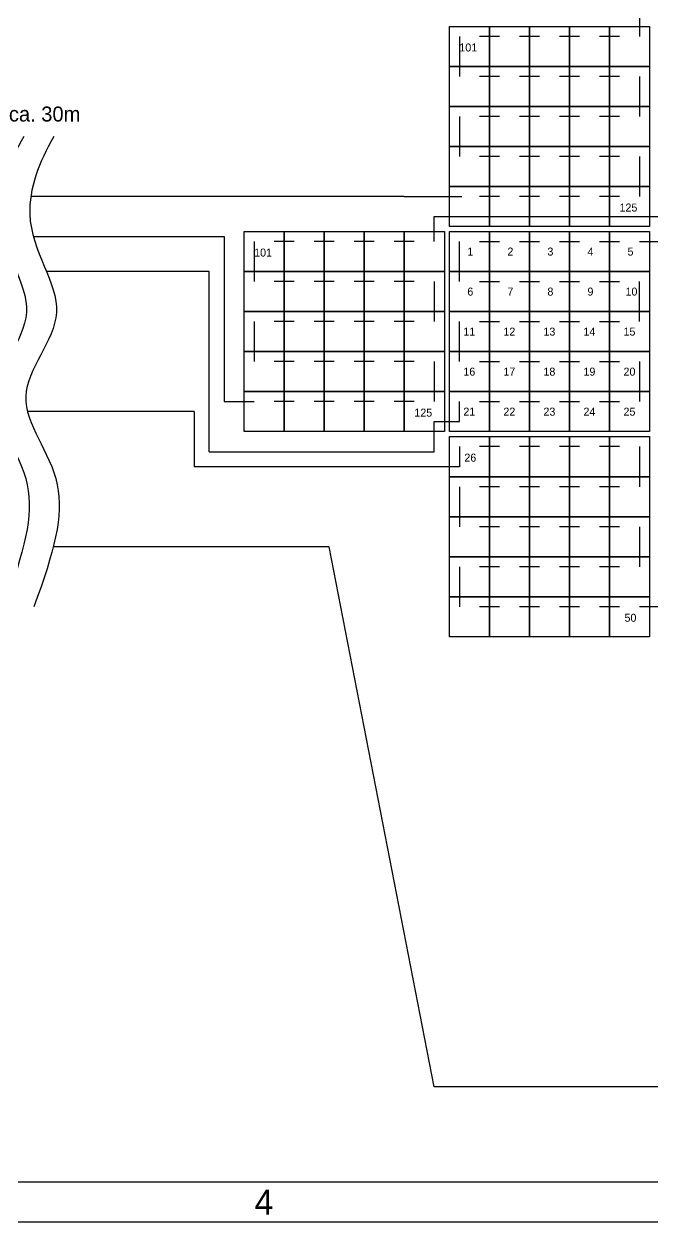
# Model space of a CAD drawing. Extents: x 100 to 385, y 110 to 290.
# Drawn here: x 216 to 278.8, y 110 to 229.8 of the extents above; entities that cross this region are included whole.
import ezdxf

# ---------------------------------------------------------------- set-up
doc = ezdxf.new("R2010")
doc.units = 0
doc.header["$LTSCALE"] = 0.2
doc.layers.add('RAHMEN', color=5, linetype='CONTINUOUS')
doc.layers.add('SIGNAL', color=7, linetype='CONTINUOUS')

# ---------------------------------------------------------------- blocks, each defined once
blk = doc.blocks.new('RAHMEN4Q')
at = {"layer": 'RAHMEN'}
for p, q in [((285, 4), (4, 4)), ((285, 0), (0, 0))]:
    blk.add_line(p, q, dxfattribs=at)
blk.add_text('4', height=2.5, dxfattribs=at).set_placement((139.05, 0.75))

msp = doc.modelspace()

# ---------------------------------------------------------------- linework, layer by layer
at = {"layer": 'SIGNAL', "color": 1, "lineweight": 30}
for p, q in [((277.5, 233), (277.5, 228.5)), ((259.5, 228.5), (259.5, 224.5)), ((263.5, 228.5), (261.5, 228.5)), ((267.5, 228.5), (265.5, 228.5)), ((271.5, 228.5), (269.5, 228.5)), ((275.5, 228.5), (273.5, 228.5)), ((263.5, 224.5), (261.5, 224.5)), ((267.5, 224.5), (265.5, 224.5)), ((271.5, 224.5), (269.5, 224.5)), ((275.5, 224.5), (273.5, 224.5)), ((277.5, 224.5), (277.5, 220.5)), ((259.5, 220.5), (259.5, 216.5)), ((263.5, 220.5), (261.5, 220.5)), ((267.5, 220.5), (265.5, 220.5)), ((271.5, 220.5), (269.5, 220.5)), ((275.5, 220.5), (273.5, 220.5)), ((263.5, 216.5), (261.5, 216.5)), ((267.5, 216.5), (265.5, 216.5)), ((271.5, 216.5), (269.5, 216.5)), ((275.5, 216.5), (273.5, 216.5)), ((277.5, 216.5), (277.5, 212.5)), ((234, 212.5), (216.69, 212.5)), ((254, 212.5), (234, 212.5)), ((254, 212.5), (259.75, 212.5)), ((263.5, 212.5), (261.5, 212.5)), ((267.5, 212.5), (265.5, 212.5)), ((271.5, 212.5), (269.5, 212.5)), ((275.5, 212.5), (273.5, 212.5))]:
    msp.add_line(p, q, dxfattribs=at)
at = {"layer": 'SIGNAL', "color": 6, "lineweight": 30}
for p, q in [((257, 208), (257, 210.5)), ((257, 210.5), (280, 210.5)), ((216.94, 208.5), (236, 208.5)), ((236, 208.5), (236, 192)), ((239, 208), (239, 204)), ((243, 208), (241, 208)), ((247, 208), (245, 208)), ((251, 208), (249, 208)), ((255, 208), (253, 208)), ((243, 204), (241, 204)), ((247, 204), (245, 204)), ((251, 204), (249, 204)), ((255, 204), (253, 204)), ((257, 204), (257, 200)), ((239, 200), (239, 196)), ((243, 200), (241, 200)), ((247, 200), (245, 200)), ((251, 200), (249, 200)), ((255, 200), (253, 200)), ((243, 196), (241, 196)), ((247, 196), (245, 196)), ((251, 196), (249, 196)), ((255, 196), (253, 196)), ((257, 196), (257, 192)), ((236, 192), (239, 192)), ((243, 192), (241, 192)), ((247, 192), (245, 192)), ((251, 192), (249, 192)), ((255, 192), (253, 192))]:
    msp.add_line(p, q, dxfattribs=at)
at = {"layer": 'SIGNAL', "color": 3, "lineweight": 30}
for p, q in [((259.5, 204), (259.5, 208)), ((261.5, 208), (263.5, 208)), ((265.5, 208), (267.5, 208)), ((269.5, 208), (271.5, 208)), ((273.5, 208), (275.5, 208)), ((277.5, 208), (280, 208)), ((234.5, 205), (218.25, 205)), ((234.5, 187), (234.5, 205)), ((261.5, 204), (263.5, 204)), ((265.5, 204), (267.5, 204)), ((269.5, 204), (271.5, 204)), ((273.5, 204), (275.5, 204)), ((277.5, 200), (277.5, 204)), ((259.5, 196), (259.5, 200)), ((261.5, 200), (263.5, 200)), ((265.5, 200), (267.5, 200)), ((269.5, 200), (271.5, 200)), ((273.5, 200), (275.5, 200)), ((261.5, 196), (263.5, 196)), ((265.5, 196), (267.5, 196)), ((269.5, 196), (271.5, 196)), ((273.5, 196), (275.5, 196)), ((277.5, 196), (277.5, 192)), ((259.5, 190), (259.5, 192)), ((261.5, 192), (263.5, 192)), ((265.5, 192), (267.5, 192)), ((269.5, 192), (271.5, 192)), ((273.5, 192), (275.5, 192)), ((257, 187), (257, 190)), ((257, 190), (259.5, 190)), ((234.5, 187), (257, 187))]:
    msp.add_line(p, q, dxfattribs=at)
at = {"layer": 'SIGNAL', "color": 5, "lineweight": 30}
for p, q in [((233, 191), (216.36, 191)), ((233, 191), (233, 185.5)), ((259.5, 187.5), (259.5, 185.5)), ((263.5, 187.5), (261.5, 187.5)), ((267.5, 187.5), (265.5, 187.5)), ((271.5, 187.5), (269.5, 187.5)), ((275.5, 187.5), (273.5, 187.5)), ((277.5, 187.5), (277.5, 183.5)), ((259.5, 185.5), (233, 185.5)), ((259.5, 183.5), (259.5, 179.5)), ((263.5, 183.5), (261.5, 183.5)), ((267.5, 183.5), (265.5, 183.5)), ((271.5, 183.5), (269.5, 183.5)), ((275.5, 183.5), (273.5, 183.5)), ((263.5, 179.5), (261.5, 179.5)), ((267.5, 179.5), (265.5, 179.5)), ((271.5, 179.5), (269.5, 179.5)), ((275.5, 179.5), (273.5, 179.5)), ((277.5, 179.5), (277.5, 175.5)), ((259.5, 175.5), (259.5, 171.5)), ((263.5, 175.5), (261.5, 175.5)), ((267.5, 175.5), (265.5, 175.5)), ((271.5, 175.5), (269.5, 175.5)), ((275.5, 175.5), (273.5, 175.5)), ((263.5, 171.5), (261.5, 171.5)), ((267.5, 171.5), (265.5, 171.5)), ((271.5, 171.5), (269.5, 171.5)), ((275.5, 171.5), (273.5, 171.5)), ((280, 171.5), (277.5, 171.5))]:
    msp.add_line(p, q, dxfattribs=at)
at = {"layer": 'SIGNAL', "color": 4, "lineweight": 30}
for p, q in [((246.5, 177.5), (218.94, 177.5)), ((257, 123.5), (246.5, 177.5)), ((318.5, 123.5), (257, 123.5))]:
    msp.add_line(p, q, dxfattribs=at)
at = {"layer": 'SIGNAL', "lineweight": 30}
for points in [[(258.5, 229.5), (262.5, 229.5), (262.5, 225.5), (258.5, 225.5)], [(262.5, 229.5), (266.5, 229.5), (266.5, 225.5), (262.5, 225.5)], [(266.5, 229.5), (270.5, 229.5), (270.5, 225.5), (266.5, 225.5)], [(270.5, 229.5), (274.5, 229.5), (274.5, 225.5), (270.5, 225.5)], [(274.5, 229.5), (278.5, 229.5), (278.5, 225.5), (274.5, 225.5)], [(258.5, 225.5), (262.5, 225.5), (262.5, 221.5), (258.5, 221.5)], [(262.5, 225.5), (266.5, 225.5), (266.5, 221.5), (262.5, 221.5)], [(266.5, 225.5), (270.5, 225.5), (270.5, 221.5), (266.5, 221.5)], [(270.5, 225.5), (274.5, 225.5), (274.5, 221.5), (270.5, 221.5)], [(274.5, 225.5), (278.5, 225.5), (278.5, 221.5), (274.5, 221.5)], [(258.5, 221.5), (262.5, 221.5), (262.5, 217.5), (258.5, 217.5)], [(262.5, 221.5), (266.5, 221.5), (266.5, 217.5), (262.5, 217.5)], [(266.5, 221.5), (270.5, 221.5), (270.5, 217.5), (266.5, 217.5)], [(270.5, 221.5), (274.5, 221.5), (274.5, 217.5), (270.5, 217.5)], [(274.5, 221.5), (278.5, 221.5), (278.5, 217.5), (274.5, 217.5)], [(258.5, 217.5), (262.5, 217.5), (262.5, 213.5), (258.5, 213.5)], [(262.5, 217.5), (266.5, 217.5), (266.5, 213.5), (262.5, 213.5)], [(266.5, 217.5), (270.5, 217.5), (270.5, 213.5), (266.5, 213.5)], [(270.5, 217.5), (274.5, 217.5), (274.5, 213.5), (270.5, 213.5)], [(274.5, 217.5), (278.5, 217.5), (278.5, 213.5), (274.5, 213.5)], [(258.5, 213.5), (262.5, 213.5), (262.5, 209.5), (258.5, 209.5)], [(262.5, 213.5), (266.5, 213.5), (266.5, 209.5), (262.5, 209.5)], [(266.5, 213.5), (270.5, 213.5), (270.5, 209.5), (266.5, 209.5)], [(270.5, 213.5), (274.5, 213.5), (274.5, 209.5), (270.5, 209.5)], [(274.5, 213.5), (278.5, 213.5), (278.5, 209.5), (274.5, 209.5)], [(238, 209), (242, 209), (242, 205), (238, 205)], [(242, 209), (246, 209), (246, 205), (242, 205)], [(246, 209), (250, 209), (250, 205), (246, 205)], [(250, 209), (254, 209), (254, 205), (250, 205)], [(254, 209), (258, 209), (258, 205), (254, 205)], [(258.5, 209), (262.5, 209), (262.5, 205), (258.5, 205)], [(262.5, 209), (266.5, 209), (266.5, 205), (262.5, 205)], [(266.5, 209), (270.5, 209), (270.5, 205), (266.5, 205)], [(270.5, 209), (274.5, 209), (274.5, 205), (270.5, 205)], [(274.5, 209), (278.5, 209), (278.5, 205), (274.5, 205)], [(238, 205), (242, 205), (242, 201), (238, 201)], [(242, 205), (246, 205), (246, 201), (242, 201)], [(246, 205), (250, 205), (250, 201), (246, 201)], [(250, 205), (254, 205), (254, 201), (250, 201)], [(254, 205), (258, 205), (258, 201), (254, 201)], [(258.5, 205), (262.5, 205), (262.5, 201), (258.5, 201)], [(262.5, 205), (266.5, 205), (266.5, 201), (262.5, 201)], [(266.5, 205), (270.5, 205), (270.5, 201), (266.5, 201)], [(270.5, 205), (274.5, 205), (274.5, 201), (270.5, 201)], [(274.5, 205), (278.5, 205), (278.5, 201), (274.5, 201)], [(238, 201), (242, 201), (242, 197), (238, 197)], [(242, 201), (246, 201), (246, 197), (242, 197)], [(246, 201), (250, 201), (250, 197), (246, 197)], [(250, 201), (254, 201), (254, 197), (250, 197)], [(254, 201), (258, 201), (258, 197), (254, 197)], [(258.5, 201), (262.5, 201), (262.5, 197), (258.5, 197)], [(262.5, 201), (266.5, 201), (266.5, 197), (262.5, 197)], [(266.5, 201), (270.5, 201), (270.5, 197), (266.5, 197)], [(270.5, 201), (274.5, 201), (274.5, 197), (270.5, 197)], [(274.5, 201), (278.5, 201), (278.5, 197), (274.5, 197)], [(238, 197), (242, 197), (242, 193), (238, 193)], [(242, 197), (246, 197), (246, 193), (242, 193)], [(246, 197), (250, 197), (250, 193), (246, 193)], [(250, 197), (254, 197), (254, 193), (250, 193)], [(254, 197), (258, 197), (258, 193), (254, 193)], [(258.5, 197), (262.5, 197), (262.5, 193), (258.5, 193)], [(262.5, 197), (266.5, 197), (266.5, 193), (262.5, 193)], [(266.5, 197), (270.5, 197), (270.5, 193), (266.5, 193)], [(270.5, 197), (274.5, 197), (274.5, 193), (270.5, 193)], [(274.5, 197), (278.5, 197), (278.5, 193), (274.5, 193)], [(238, 193), (242, 193), (242, 189), (238, 189)], [(242, 193), (246, 193), (246, 189), (242, 189)], [(246, 193), (250, 193), (250, 189), (246, 189)], [(250, 193), (254, 193), (254, 189), (250, 189)], [(254, 193), (258, 193), (258, 189), (254, 189)], [(258.5, 193), (262.5, 193), (262.5, 189), (258.5, 189)], [(262.5, 193), (266.5, 193), (266.5, 189), (262.5, 189)], [(266.5, 193), (270.5, 193), (270.5, 189), (266.5, 189)], [(270.5, 193), (274.5, 193), (274.5, 189), (270.5, 189)], [(274.5, 193), (278.5, 193), (278.5, 189), (274.5, 189)], [(258.5, 188.5), (262.5, 188.5), (262.5, 184.5), (258.5, 184.5)], [(262.5, 188.5), (266.5, 188.5), (266.5, 184.5), (262.5, 184.5)], [(266.5, 188.5), (270.5, 188.5), (270.5, 184.5), (266.5, 184.5)], [(270.5, 188.5), (274.5, 188.5), (274.5, 184.5), (270.5, 184.5)], [(274.5, 188.5), (278.5, 188.5), (278.5, 184.5), (274.5, 184.5)], [(258.5, 184.5), (262.5, 184.5), (262.5, 180.5), (258.5, 180.5)], [(262.5, 184.5), (266.5, 184.5), (266.5, 180.5), (262.5, 180.5)], [(266.5, 184.5), (270.5, 184.5), (270.5, 180.5), (266.5, 180.5)], [(270.5, 184.5), (274.5, 184.5), (274.5, 180.5), (270.5, 180.5)], [(274.5, 184.5), (278.5, 184.5), (278.5, 180.5), (274.5, 180.5)], [(258.5, 180.5), (262.5, 180.5), (262.5, 176.5), (258.5, 176.5)], [(262.5, 180.5), (266.5, 180.5), (266.5, 176.5), (262.5, 176.5)], [(266.5, 180.5), (270.5, 180.5), (270.5, 176.5), (266.5, 176.5)], [(270.5, 180.5), (274.5, 180.5), (274.5, 176.5), (270.5, 176.5)], [(274.5, 180.5), (278.5, 180.5), (278.5, 176.5), (274.5, 176.5)], [(258.5, 176.5), (262.5, 176.5), (262.5, 172.5), (258.5, 172.5)], [(262.5, 176.5), (266.5, 176.5), (266.5, 172.5), (262.5, 172.5)], [(266.5, 176.5), (270.5, 176.5), (270.5, 172.5), (266.5, 172.5)], [(270.5, 176.5), (274.5, 176.5), (274.5, 172.5), (270.5, 172.5)], [(274.5, 176.5), (278.5, 176.5), (278.5, 172.5), (274.5, 172.5)], [(258.5, 172.5), (262.5, 172.5), (262.5, 168.5), (258.5, 168.5)], [(262.5, 172.5), (266.5, 172.5), (266.5, 168.5), (262.5, 168.5)], [(266.5, 172.5), (270.5, 172.5), (270.5, 168.5), (266.5, 168.5)], [(270.5, 172.5), (274.5, 172.5), (274.5, 168.5), (270.5, 168.5)], [(274.5, 172.5), (278.5, 172.5), (278.5, 168.5), (274.5, 168.5)]]:
    msp.add_lwpolyline(points, close=True, dxfattribs=at)
for points in [[(216, 218.5), (214.5, 216), (211.95, 208.96), (219, 201), (210.5, 192.5), (218, 184.5), (216.03, 177), (214, 171.5)], [(219, 218.5), (217.5, 216), (214.95, 208.96), (222, 201), (213.5, 192.5), (221, 184.5), (219.03, 177), (217, 171.5)]]:
    msp.add_open_spline(points, degree=3, knots=[99.675841, 99.675841, 99.675841, 99.675841, 106.272561, 116.39679, 126.014482, 135.632174, 144.510895, 144.510895, 144.510895, 144.510895], dxfattribs=at)

# ---------------------------------------------------------------- block references
at = {"layer": 'RAHMEN', "lineweight": 40}
msp.add_blockref('RAHMEN4Q', (100, 110), dxfattribs=at)

# ---------------------------------------------------------------- texts
at = {"layer": 'SIGNAL'}
for s, height, p in [('101', 0.8, (259.5, 227)), ('ca. 30m', 1.5, (214.5, 220)), ('125', 0.8, (275.5, 211)), ('101', 0.8, (239, 206.5)), ('1', 0.8, (260.3, 206.6)), ('2', 0.8, (264.3, 206.6)), ('3', 0.8, (268.3, 206.6)), ('4', 0.8, (272.3, 206.6)), ('5', 0.8, (276.3, 206.6)), ('6', 0.8, (260.3, 202.6)), ('7', 0.8, (264.3, 202.6)), ('8', 0.8, (268.3, 202.6)), ('9', 0.8, (272.3, 202.6)), ('10', 0.8, (276.1, 202.6)), ('11', 0.8, (259.9, 198.6)), ('12', 0.8, (263.9, 198.6)), ('13', 0.8, (267.9, 198.6)), ('14', 0.8, (271.9, 198.6)), ('15', 0.8, (275.9, 198.6)), ('16', 0.8, (259.9, 194.6)), ('17', 0.8, (263.9, 194.6)), ('18', 0.8, (267.9, 194.6)), ('19', 0.8, (271.9, 194.6)), ('20', 0.8, (275.9, 194.6)), ('125', 0.8, (255, 190.5)), ('21', 0.8, (259.9, 190.6)), ('22', 0.8, (263.9, 190.6)), ('23', 0.8, (267.9, 190.6)), ('24', 0.8, (271.9, 190.6)), ('25', 0.8, (275.9, 190.6)), ('26', 0.8, (260, 186)), ('50', 0.8, (276, 170))]:
    msp.add_text(s, height=height, dxfattribs=at).set_placement(p)

doc.saveas('drawing.dxf')
